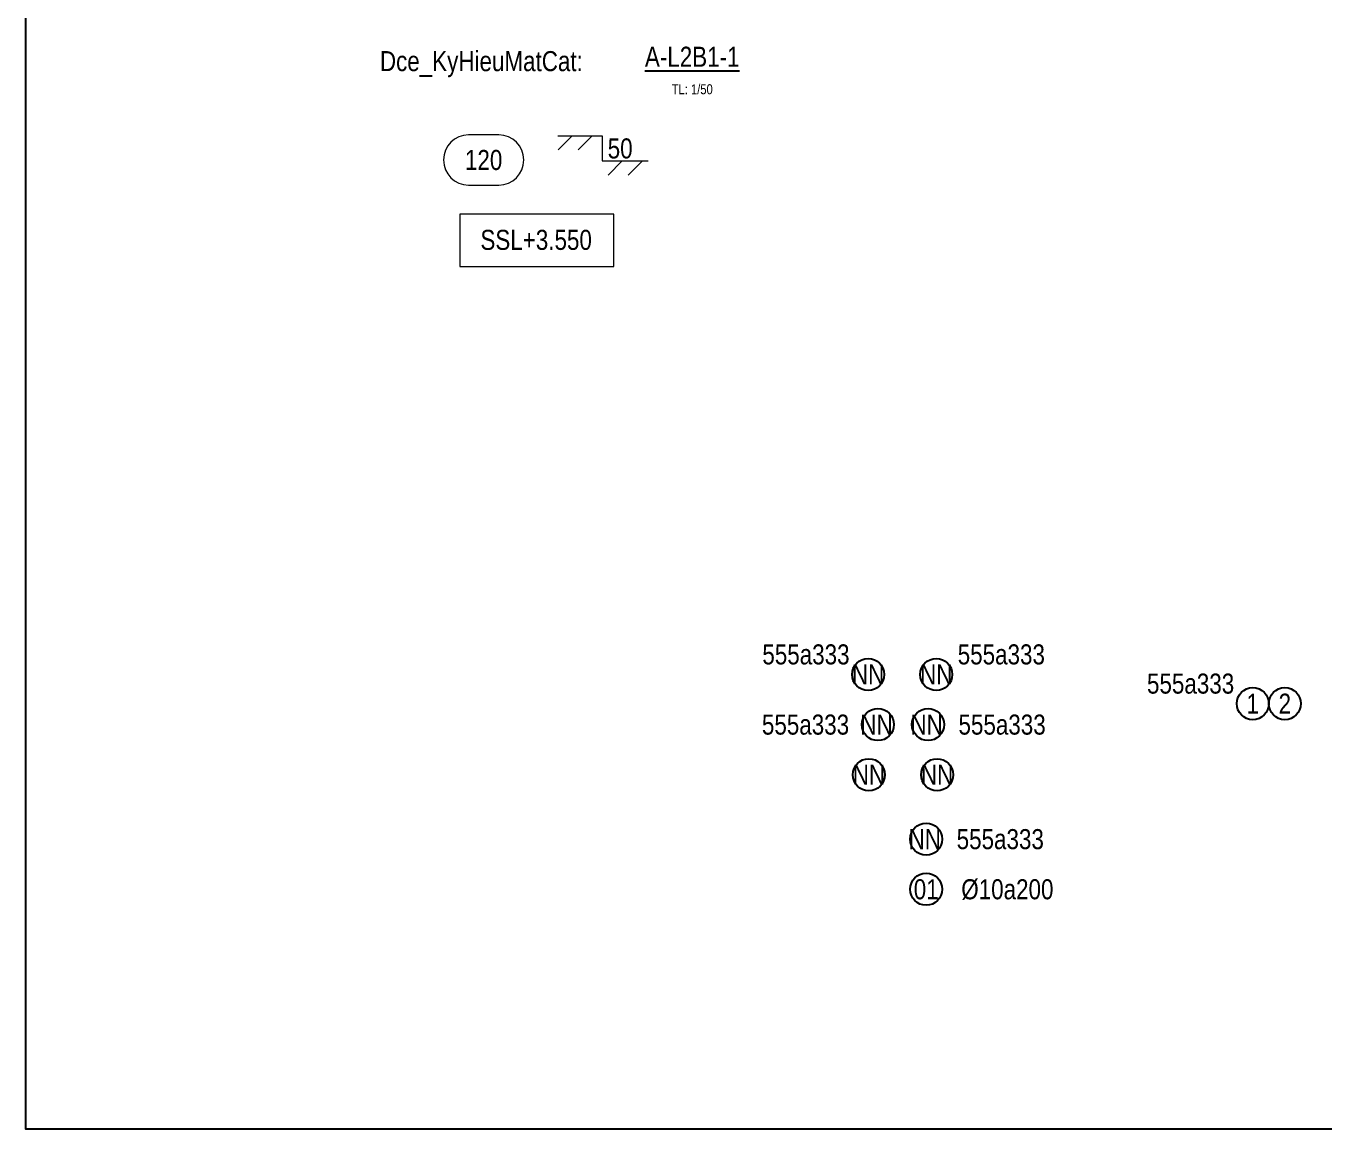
# Model space of a CAD drawing. Header units: millimetres. Extents: x -15500 to 41958, y -785 to 21445.
# Drawn here: x 0 to 12950, y 0 to 10999 of the extents above; entities that cross this region are included whole.
import ezdxf
from ezdxf.enums import TextEntityAlignment as Align

# ---------------------------------------------------------------- set-up
doc = ezdxf.new("R2010")
doc.units = ezdxf.units.MM
doc.layers.add('DCE_Name', color=142, linetype='Continuous', lineweight=20)
doc.layers.add('Dce_ViTriThep', color=7, linetype='Continuous', lineweight=13)
doc.styles.add('Dce_Text', font='arial.ttf', dxfattribs={"width": 0.8})

# ---------------------------------------------------------------- blocks, each defined once
blk = doc.blocks.new('Dce_KhMatCat')
at = {"color": 255, "linetype": 'ByBlock', "lineweight": -2, "style": 'Dce_Text', "width": 0.8}
blk.add_attdef('TENMATCAT', text='', height=2, dxfattribs=at).set_placement((0, 0.74), align=Align.CENTER)
at = {"color": 11, "lineweight": 25, "style": 'Dce_Text', "width": 0.8}
blk.add_attdef('TL', text='', height=1, dxfattribs=at).set_placement((0, -2), align=Align.CENTER)
blk = doc.blocks.new('Dce_KhtSHTPhai')
blk.add_circle((-1.6, 0), 1.6)
at = {"color": 11, "style": 'Dce_Text', "width": 0.8}
blk.add_attdef('SH', text='', height=2, dxfattribs=at).set_placement((-1.6, 0), align=Align.MIDDLE_CENTER)
blk = doc.blocks.new('Dce_KhtSHTTrai')
blk.add_circle((1.6, 0), 1.6)
at = {"color": 11, "style": 'Dce_Text', "width": 0.8}
blk.add_attdef('SH', text='', height=2, dxfattribs=at).set_placement((1.6, 0), align=Align.MIDDLE_CENTER)
blk = doc.blocks.new('Dce_KhtThepLop1Phai')
for centre in [(1.6, 0), (4.8, 0)]:
    blk.add_circle(centre, 1.6)
at = {"color": 3, "style": 'Dce_Text', "width": 0.8}
blk.add_attdef('DKVAKC', text='', height=2, dxfattribs=at).set_placement((-0.25, 1), align=Align.RIGHT)
at = {"color": 11, "style": 'Dce_Text', "width": 0.8}
for tag, p in [('SH', (1.6, 0)), ('SH2', (4.8, 0))]:
    blk.add_attdef(tag, text='', height=2, dxfattribs=at).set_placement(p, align=Align.MIDDLE_CENTER)
blk = doc.blocks.new('*U104')
blk.add_lwpolyline([(-1.5, -2.5), (1.5, -2.5, 1), (1.5, 2.5), (-1.5, 2.5, 1)], format="xyb", close=True)
at = {"lineweight": 25, "style": 'Dce_Text', "width": 0.8}
blk.add_attdef('200', text='', height=2, dxfattribs=at).set_placement((0, 0), align=Align.MIDDLE_CENTER)
blk = doc.blocks.new('*U105')
for p, q in [((-3, 2.5), (-4.41, 1.09)), ((-1, 2.5), (-2.41, 1.09)), ((2, 0), (0.59, -1.41)), ((4, 0), (2.59, -1.41))]:
    blk.add_line(p, q)
blk.add_lwpolyline([(-4.44, 2.5), (0, 2.5), (0, 0), (4.59, 0)])
at = {"lineweight": 25, "style": 'Dce_Text', "width": 0.8, "flags": 8}
blk.add_attdef('50', text='', height=2, dxfattribs=at).set_placement((0.54, -0.36), align=Align.BOTTOM_LEFT)
blk = doc.blocks.new('*U106')
blk.add_lwpolyline([(-7.76, 7.16), (-7.76, 1.92), (7.6, 1.92), (7.6, 7.16)], close=True)
at = {"lineweight": 25, "style": 'Dce_Text', "width": 0.8, "flags": 8}
blk.add_attdef('LEVEL', text='', height=2, dxfattribs=at).set_placement((-0.15, 4.59), align=Align.MIDDLE_CENTER)
blk = doc.blocks.new('Dce_KhtMcThepChu')
blk.add_circle((-1.6, 0), 1.6)
at = {"color": 3, "style": 'Dce_Text', "width": 0.8}
for tag, p in [('DKVAKC', (0.54, 1)), ('DKVAKC2', (2.04, -3))]:
    blk.add_attdef(tag, p, '', height=2, dxfattribs=at)
at = {"color": 11, "style": 'Dce_Text', "width": 0.8}
blk.add_attdef('SH', text='', height=2, dxfattribs=at).set_placement((-1.6, 0), align=Align.MIDDLE_CENTER)
blk = doc.blocks.new('Dce_KhtMcThepTangCuong')
blk.add_circle((1.6, 0), 1.6)
at = {"color": 3, "style": 'Dce_Text', "width": 0.8}
for tag, p in [('DKVAKC', (-0.25, 1)), ('DKVAKC2', (-1.75, -3))]:
    blk.add_attdef(tag, text='', height=2, dxfattribs=at).set_placement(p, align=Align.RIGHT)
at = {"color": 11, "style": 'Dce_Text', "width": 0.8}
blk.add_attdef('SH', text='', height=2, dxfattribs=at).set_placement((1.6, 0), align=Align.MIDDLE_CENTER)
blk = doc.blocks.new('*U131')
blk.add_circle((2.5, 0), 1.6)
at = {"color": 3, "style": 'Dce_Text', "width": 0.8}
blk.add_attdef('DKVAKC', text='', height=2, dxfattribs=at).set_placement((-0.37, -1), align=Align.RIGHT)
at = {"color": 11, "style": 'Dce_Text', "width": 0.8}
blk.add_attdef('SH', text='', height=2, dxfattribs=at).set_placement((2.36, -1), align=Align.CENTER)
at = {"layer": 'Dce_ViTriThep', "color": 11, "style": 'Dce_Text', "width": 0.8}
blk.add_attdef('VITRI', text='', height=2, dxfattribs=at).set_placement((-15, -1), align=Align.RIGHT)
blk = doc.blocks.new('*U132')
blk.add_circle((-5.6, -3.5), 1.6)
at = {"color": 11, "style": 'Dce_Text', "width": 0.8}
blk.add_attdef('SH', text='', height=2, dxfattribs=at).set_placement((-5.74, -4.5), align=Align.CENTER)
at = {"color": 3, "style": 'Dce_Text', "width": 0.8}
blk.add_attdef('DKVAKC', (-2.56, -4.5), '', height=2, dxfattribs=at)
at = {"layer": 'Dce_ViTriThep', "color": 11, "style": 'Dce_Text', "width": 0.8}
blk.add_attdef('VITRI', text='', height=2, dxfattribs=at).set_placement((15.57, -9), align=Align.CENTER)
blk = doc.blocks.new('*U133')
blk.add_circle((-7.6, -3.5), 1.6)
at = {"color": 11, "style": 'Dce_Text', "width": 0.8}
blk.add_attdef('SH', text='', height=2, dxfattribs=at).set_placement((-7.74, -4.5), align=Align.CENTER)
at = {"color": 3, "style": 'Dce_Text', "width": 0.8}
blk.add_attdef('DKVAKC', (-4.56, -4.5), '', height=2, dxfattribs=at)
at = {"layer": 'Dce_ViTriThep', "color": 11, "style": 'Dce_Text', "width": 0.8}
blk.add_attdef('VITRI', text='', height=2, dxfattribs=at).set_placement((12.83, -4.5), align=Align.CENTER)
blk = doc.blocks.new('*U139')
blk.add_circle((-2.5, -0.02), 1.6)
at = {"color": 11, "style": 'Dce_Text', "width": 0.8}
blk.add_attdef('SH', text='', height=2, dxfattribs=at).set_placement((-2.5, -0.02), align=Align.MIDDLE_CENTER)
at = {"color": 3, "style": 'Dce_Text', "width": 0.8}
blk.add_attdef('DKVAKC', text='', height=2, dxfattribs=at).set_placement((1, -0.02), align=Align.MIDDLE_LEFT)
at = {"layer": 'Dce_ViTriThep', "color": 11, "style": 'Dce_Text', "width": 0.8}
blk.add_attdef('VITRI', text='', height=2, dxfattribs=at).set_placement((18.57, -1.27), align=Align.CENTER)
blk = doc.blocks.new('Block_ALL')
blk.add_lwpolyline([(0, 20917), (41958.1, 20917), (41958.1, 0), (0, 0)], close=True)
at = {"xscale": 100, "yscale": 100, "zscale": 100}
for name, p, values in [('Dce_KhMatCat', (6646.7, 10517.8), {'TL': 'TL: 1/50', 'TENMATCAT': '%%uA-L2B1-1'}), ('Dce_KhtMcThepTangCuong', (8241.2, 4532.6), {'SH': 'NN', 'DKVAKC': '555a333'}), ('Dce_KhtMcThepChu', (9241.2, 4532.6), {'DKVAKC': '555a333', 'SH': 'NN'}), ('Dce_KhtThepLop1Phai', (12078.5, 4241.5), {'SH2': '2', 'DKVAKC': '555a333', 'SH': '1'}), ('*U131', (8249, 4032.7), {'DKVAKC': '555a333', 'SH': 'NN'}), ('*U132', (9558.8, 4382.7), {'DKVAKC': '555a333', 'SH': 'NN'}), ('Dce_KhtSHTTrai', (8249, 3532.7), {'SH': 'NN'}), ('Dce_KhtSHTPhai', (9249, 3532.7), {'SH': 'NN'}), ('*U133', (9740.6, 3240.5), {'DKVAKC': '555a333', 'SH': 'NN'}), ('*U139', (9230.8, 2392.6), {'DKVAKC': '%%C10a200', 'SH': '01'})]:
    blk.add_blockref(name, p, dxfattribs=at).add_auto_attribs(values)
at = {"layer": 'DCE_Name', "xscale": 100, "yscale": 100, "zscale": 100}
blk.add_blockref('*U104', (4565.9, 9662.5), dxfattribs=at).add_auto_attribs({'200': '120'})
at = {"layer": 'DCE_Name', "extrusion": (-3.18175e-08, -7.78244e-08, 1)}
ref = blk.add_blockref('*U105', (5749.1, 9653.7, 0), dxfattribs=dict(at, xscale=100, yscale=100, zscale=100))
ref.add_attrib('50', '50', dxfattribs={"layer": '0', "lineweight": 25, "extrusion": (-3.18175e-08, -7.78244e-08, 1), "height": 200, "style": 'Dce_Text', "width": 0.8}).set_placement((5803.5, 9617.8, 0), align=Align.BOTTOM_LEFT)
at = {"layer": 'DCE_Name'}
ref = blk.add_blockref('*U106', (5104.7, 8407.3), dxfattribs=dict(at, xscale=100, yscale=100, zscale=100))
ref.add_attrib('LEVEL', 'SSL+3.550', dxfattribs={"layer": '0', "lineweight": 25, "height": 200, "style": 'Dce_Text', "width": 0.8}).set_placement((5089.6, 8866), align=Align.MIDDLE_CENTER)
at = {"insert": (4543.3, 10617.9), "char_height": 200, "attachment_point": 5, "style": 'Dce_Text'}
blk.add_mtext('Dce_KyHieuMatCat:', dxfattribs=at)

msp = doc.modelspace()

# ---------------------------------------------------------------- block references
msp.add_blockref('Block_ALL', (0, 0))

doc.saveas('drawing.dxf')
